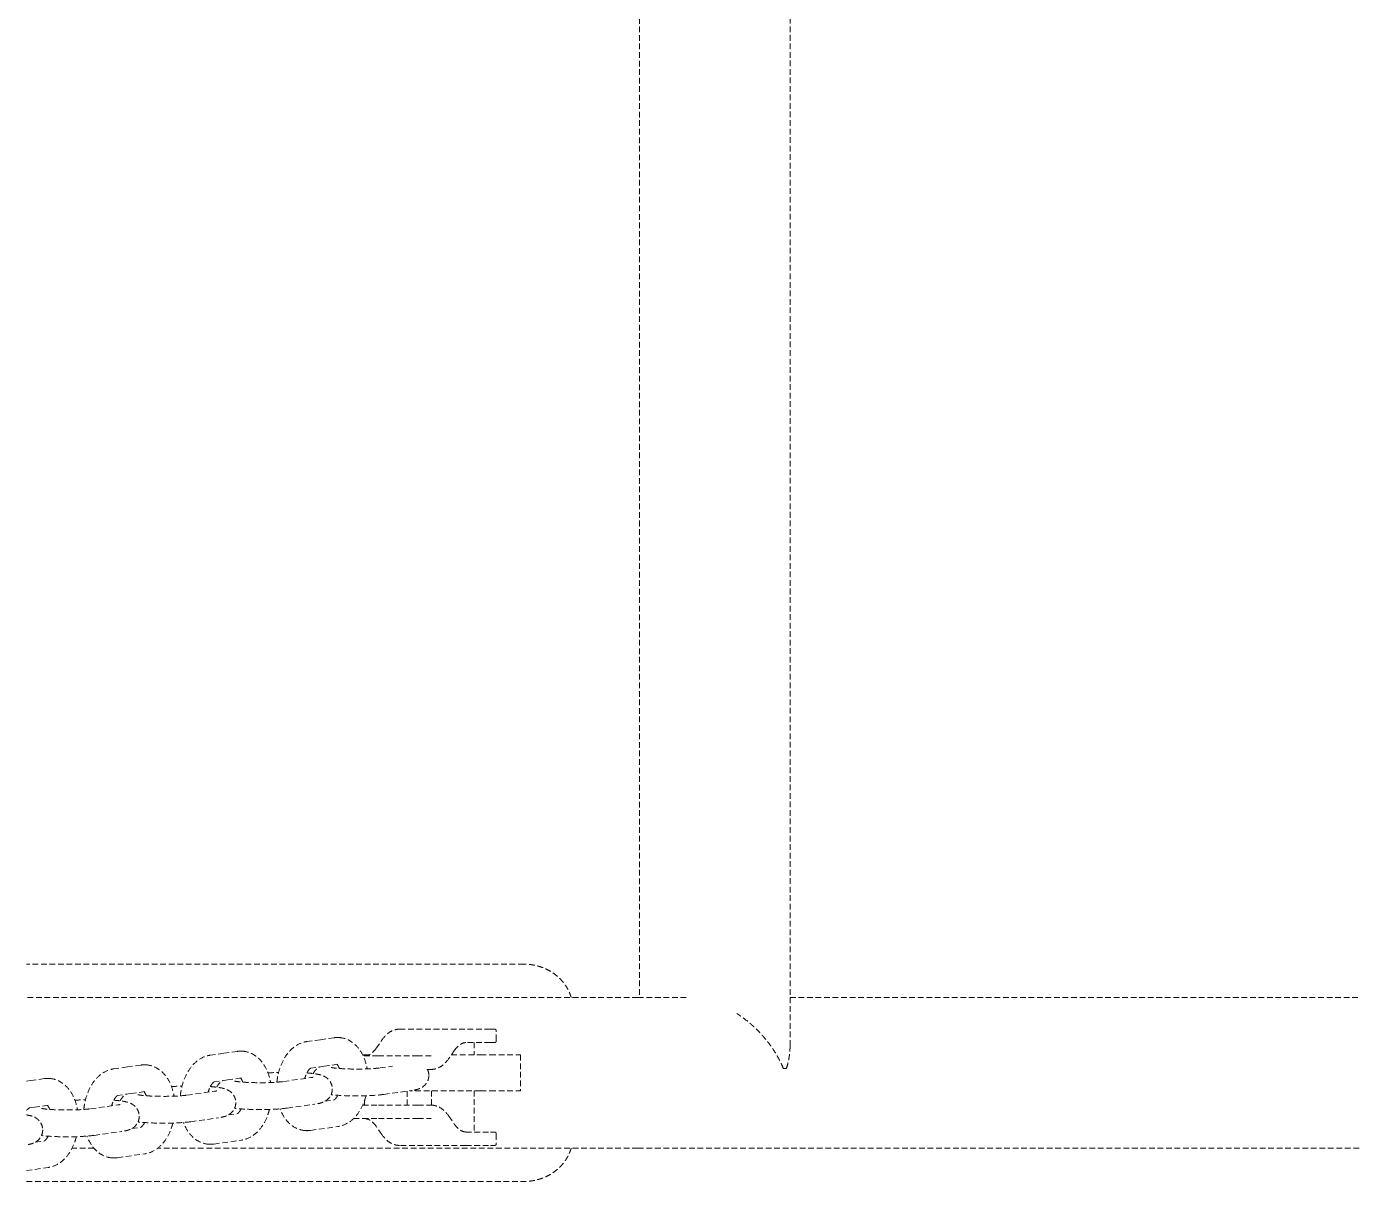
# Model space of a CAD drawing. Header units: millimetres. Extents: x -4194 to 3683, y -2760 to 1498.
# Drawn here: x 113.3 to 409.8, y -259.1 to -0.8 of the extents above; entities that cross this region are included whole.
import ezdxf

# ---------------------------------------------------------------- set-up
doc = ezdxf.new("R2010")
doc.units = ezdxf.units.MM
doc.linetypes.add('HIDDEN', pattern=[1.905, 1.27, -0.635])
doc.layers.add('DIKOM_ОБЪЕКТ', color=7, linetype='Continuous')

msp = doc.modelspace()

# ---------------------------------------------------------------- linework, layer by layer
at = {"layer": 'DIKOM_ОБЪЕКТ', "color": 7, "linetype": 'HIDDEN', "lineweight": 15, "extrusion": (1, -3.06162e-16, -2.22045e-16)}
for p, q in [((250.028, -217.961), (113.28, -217.961)), ((250.028, -217.961), (261.151, -217.961)), ((284.046, -217.961), (595.5, -217.961)), ((179.014, -227.396), (175.95, -227.828)), ((182.077, -226.963), (179.014, -227.396)), ((191.459, -229.331), (192.749, -227.49)), ((213.408, -228.045), (213.408, -230.811)), ((218.351, -227.545), (218.351, -225.545)), ((157.422, -230.446), (154.358, -230.879)), ((160.485, -230.013), (157.422, -230.446)), ((209.02, -229.76), (207.73, -231.601)), ((223.778, -230.811), (223.778, -238.811)), ((135.829, -233.496), (132.766, -233.929)), ((138.893, -233.063), (135.829, -233.496)), ((179.853, -233.337), (176.832, -233.763)), ((182.916, -232.904), (179.853, -233.337)), ((192.344, -233.704), (195.12, -233.312)), ((114.237, -236.546), (113.28, -236.681)), ((117.301, -236.113), (114.237, -236.546)), ((158.261, -236.387), (155.24, -236.813)), ((161.324, -235.954), (158.261, -236.387)), ((170.751, -236.755), (176.878, -235.889)), ((136.669, -239.437), (133.648, -239.864)), ((139.732, -239.004), (136.669, -239.437)), ((149.159, -239.805), (155.286, -238.939)), ((193.183, -239.645), (199.309, -238.78)), ((198.423, -238.905), (198.423, -242.045)), ((203.846, -238.811), (203.846, -242.046)), ((213.408, -238.811), (213.408, -248.045)), ((115.077, -242.487), (113.28, -242.741)), ((118.14, -242.054), (115.077, -242.487)), ((127.567, -242.855), (133.694, -241.989)), ((171.591, -242.696), (177.717, -241.83)), ((180.015, -241.177), (182.077, -240.886)), ((188.893, -240.979), (188.893, -242.045)), ((149.999, -245.746), (156.125, -244.88)), ((158.423, -244.228), (160.485, -243.936)), ((207.73, -244.49), (209.02, -246.331)), ((128.407, -248.796), (134.533, -247.93)), ((136.831, -247.278), (138.893, -246.987)), ((176.79, -247.693), (182.916, -246.827)), ((192.749, -248.601), (191.459, -246.76)), ((218.351, -248.545), (218.351, -250.545)), ((115.239, -250.328), (117.301, -250.037)), ((128.344, -251.661), (123.471, -251.661)), ((250.028, -251.661), (142.635, -251.661)), ((155.197, -250.743), (161.324, -249.877)), ((250.028, -251.661), (595.5, -251.661)), ((133.605, -253.793), (139.732, -252.928)), ((113.28, -256.664), (118.14, -255.978))]:
    msp.add_line(p, q, dxfattribs=at)
at = {"layer": 'DIKOM_ОБЪЕКТ', "color": 7, "linetype": 'HIDDEN', "lineweight": 15}
for points, degree in [([(284.046, -228.765), (284.046, 227.144)], 1), ([(250.346, 216.339), (250.346, -217.961)], 1), ([(196.716, -225.045), (211.528, -225.045)], 1), ([(217.014, -225.045), (215.185, -225.045), (213.357, -225.045), (211.528, -225.045)], 3), ([(182.077, -226.963), (182.47, -226.907), (182.872, -226.894), (183.268, -226.925)], 3), ([(217.014, -228.045), (211.528, -228.045)], 1), ([(217.851, -228.045), (217.851, -228.045), (217.851, -228.045), (217.851, -228.045)], 3), ([(160.485, -230.013), (160.878, -229.957), (161.279, -229.944), (161.676, -229.975)], 3), ([(188.464, -230.811), (188.908, -230.811), (189.373, -230.811), (189.856, -230.811)], 3), ([(191.965, -231.045), (190.836, -231.045), (189.707, -231.045), (188.577, -231.045)], 3), ([(190.008, -230.811), (190.009, -230.811), (190.009, -230.811), (190.009, -230.811)], 3), ([(203.763, -231.045), (202.782, -231.045), (201.8, -231.045), (200.819, -231.045)], 3), ([(206.093, -230.811), (206.093, -230.811), (206.093, -230.811), (206.093, -230.811)], 3), ([(208.284, -230.811), (210.561, -230.811), (212.771, -230.811), (214.81, -230.811)], 3), ([(214.81, -230.811), (215.599, -230.811), (216.327, -230.811), (216.975, -230.811)], 3), ([(138.893, -233.063), (139.286, -233.008), (139.687, -232.994), (140.084, -233.025)], 3), ([(203.763, -234.045), (202.819, -234.045)], 1), ([(283.256, -233.811), (283.053, -233.811), (282.814, -233.811), (282.538, -233.811)], 3), ([(117.301, -236.113), (117.694, -236.058), (118.095, -236.045), (118.492, -236.075)], 3), ([(188.47, -242.045), (188.474, -242.045), (188.477, -242.045), (188.48, -242.045)], 3), ([(188.48, -242.045), (191.965, -242.045)], 1), ([(200.819, -242.045), (203.763, -242.045)], 1), ([(188.48, -245.045), (189.642, -245.045), (190.804, -245.045), (191.965, -245.045)], 3), ([(200.819, -245.045), (201.8, -245.045), (202.782, -245.045), (203.763, -245.045)], 3), ([(176.79, -247.693), (176.396, -247.748), (175.995, -247.761), (175.599, -247.731)], 3), ([(211.528, -248.045), (217.014, -248.045)], 1), ([(155.197, -250.743), (154.804, -250.798), (154.403, -250.812), (154.007, -250.781)], 3), ([(211.528, -251.045), (196.716, -251.045)], 1), ([(211.528, -251.045), (213.357, -251.045), (215.185, -251.045), (217.014, -251.045)], 3), ([(133.605, -253.793), (133.212, -253.849), (132.811, -253.862), (132.415, -253.831)], 3)]:
    msp.add_open_spline(points, degree=degree, dxfattribs=at)
for points, weights in [([(224.483, -210.511), (207.4, -210.511), (166.95, -210.511), (113.28, -210.511)], [0.94442852916, 0.846283605446, 0.831827776646, 0.901061042759]), ([(214.81, -238.811), (215.6, -238.811), (216.326, -238.811), (216.975, -238.811)], [1, 0.994004600179, 0.994004600179, 1]), ([(216.975, -238.811), (221.248, -238.811), (223.778, -238.811), (223.778, -238.811)], [1, 0.896336116187, 0.844213407402, 0.843631873645]), ([(113.28, -259.111), (166.95, -259.111), (207.4, -259.111), (224.483, -259.111)], [0.901061042756, 0.831827776647, 0.846283605448, 0.94442852916])]:
    msp.add_rational_spline(points, weights, degree=3, dxfattribs=at)
for points, knots in [([(235.09, -217.961), (235.043, -217.798), (234.992, -217.635), (234.879, -217.31), (234.818, -217.148), (234.718, -216.906), (234.667, -216.786), (234.613, -216.666), (234.576, -216.586), (234.557, -216.545), (234.395, -216.206), (234.234, -215.907), (233.964, -215.467), (233.87, -215.322), (233.721, -215.106), (233.646, -214.999), (233.554, -214.875), (233.515, -214.823), (233.488, -214.788), (233.474, -214.769), (233.26, -214.491), (233.042, -214.234), (232.689, -213.859), (232.566, -213.735), (232.377, -213.553), (232.28, -213.463), (232.165, -213.359), (232.115, -213.315), (232.082, -213.285), (232.063, -213.269), (231.804, -213.044), (231.542, -212.837), (231.122, -212.537), (230.978, -212.439), (230.755, -212.295), (230.642, -212.224), (230.507, -212.142), (230.439, -212.102), (230.41, -212.085), (230.39, -212.074), (230.379, -212.067), (230.105, -211.909), (229.817, -211.757), (229.352, -211.54), (229.192, -211.469), (228.943, -211.367), (228.817, -211.316), (228.666, -211.259), (228.59, -211.231), (228.557, -211.219), (228.535, -211.211), (228.522, -211.207), (228.367, -211.152), (228.213, -211.099), (227.966, -211.023), (227.84, -210.985), (227.686, -210.942), (227.607, -210.921), (227.568, -210.91), (227.551, -210.906), (227.539, -210.903), (227.532, -210.901), (227.409, -210.869), (227.266, -210.833), (227.016, -210.777), (226.926, -210.759), (226.782, -210.73), (226.708, -210.716), (226.618, -210.7), (226.579, -210.693), (226.552, -210.688), (226.54, -210.686), (226.288, -210.643), (226.085, -210.615), (225.832, -210.585), (225.756, -210.577), (225.654, -210.567), (225.607, -210.562), (225.557, -210.558), (225.533, -210.556), (225.522, -210.555), (225.517, -210.555), (225.514, -210.554), (225.513, -210.554), (225.125, -210.521), (224.783, -210.511), (224.483, -210.511)], [0.15656836, 0.15656836, 0.15656836, 0.15656836, 0.1875, 0.1875, 0.21875, 0.21875, 0.234375, 0.2421875, 0.2421875, 0.25, 0.25, 0.3125, 0.3125, 0.34375, 0.34375, 0.359375, 0.3671875, 0.37109375, 0.37109375, 0.375, 0.375, 0.4375, 0.4375, 0.46875, 0.46875, 0.484375, 0.4921875, 0.49609375, 0.49609375, 0.5, 0.5, 0.5625, 0.5625, 0.59375, 0.59375, 0.609375, 0.6171875, 0.62109375, 0.62304688, 0.62304688, 0.625, 0.625, 0.6875, 0.6875, 0.71875, 0.71875, 0.734375, 0.7421875, 0.74609375, 0.74804688, 0.74804688, 0.75, 0.75, 0.78125, 0.78125, 0.796875, 0.8046875, 0.80859375, 0.81054688, 0.81152344, 0.81152344, 0.8125, 0.8125, 0.84375, 0.84375, 0.859375, 0.859375, 0.8671875, 0.87109375, 0.87304688, 0.87304688, 0.875, 0.875, 0.90625, 0.90625, 0.921875, 0.921875, 0.9296875, 0.93359375, 0.93554688, 0.93652344, 0.93701172, 0.93701172, 0.9375, 0.9375, 1, 1, 1, 1]), ([(282.538, -233.811), (282.426, -233.54), (282.315, -233.286), (282.152, -232.93), (282.099, -232.816), (282.02, -232.651), (281.981, -232.57), (281.936, -232.479), (281.914, -232.433), (281.905, -232.414), (281.899, -232.401), (281.896, -232.397), (281.767, -232.135), (281.641, -231.891), (281.453, -231.54), (281.358, -231.368), (281.249, -231.174), (281.195, -231.079), (281.168, -231.031), (281.156, -231.011), (281.149, -230.998), (281.145, -230.992), (280.85, -230.48), (280.551, -230.001), (280.099, -229.322), (279.948, -229.102), (279.721, -228.782), (279.607, -228.624), (279.475, -228.445), (279.409, -228.356), (279.376, -228.312), (279.362, -228.293), (279.352, -228.28), (279.348, -228.275), (278.995, -227.805), (278.639, -227.363), (278.101, -226.731), (277.921, -226.525), (277.649, -226.225), (277.513, -226.076), (277.355, -225.907), (277.275, -225.823), (277.241, -225.787), (277.219, -225.763), (277.208, -225.752), (276.798, -225.323), (276.395, -224.925), (275.785, -224.359), (275.581, -224.174), (275.274, -223.905), (275.121, -223.773), (274.941, -223.621), (274.852, -223.546), (274.813, -223.514), (274.788, -223.493), (274.776, -223.483), (274.325, -223.11), (273.884, -222.767), (273.22, -222.281), (272.998, -222.124), (272.665, -221.896), (272.499, -221.783), (272.305, -221.655), (272.221, -221.601), (272.166, -221.565), (272.139, -221.548), (272.11, -221.529)], [-1, -1, -1, -1, -0.984375, -0.984375, -0.9765625, -0.9765625, -0.97265625, -0.97070312, -0.96972656, -0.96923828, -0.96923828, -0.96875, -0.96875, -0.953125, -0.953125, -0.9453125, -0.94140625, -0.93945312, -0.93847656, -0.93798828, -0.93798828, -0.9375, -0.9375, -0.90625, -0.90625, -0.890625, -0.890625, -0.8828125, -0.87890625, -0.87695312, -0.87597656, -0.87548828, -0.87548828, -0.875, -0.875, -0.84375, -0.84375, -0.828125, -0.828125, -0.8203125, -0.81640625, -0.81445312, -0.81347656, -0.81347656, -0.8125, -0.8125, -0.78125, -0.78125, -0.765625, -0.765625, -0.7578125, -0.75390625, -0.75195312, -0.75097656, -0.75097656, -0.75, -0.75, -0.71875, -0.71875, -0.703125, -0.703125, -0.6953125, -0.69140625, -0.68945312, -0.68945312, -0.6875, -0.6875, -0.6875, -0.6875]), ([(192.749, -227.49), (193.191, -226.861), (193.677, -226.337), (194.716, -225.541), (195.272, -225.266), (196.142, -225.077), (196.412, -225.045), (196.716, -225.045)], [0, 0, 0, 0, 3.2394239, 3.2394239, 6.514872, 6.514872, 7.9052302, 7.9052302, 7.9052302, 7.9052302]), ([(217.851, -225.045), (217.851, -225.045), (217.835, -225.045), (217.702, -225.045), (217.432, -225.045), (217.014, -225.045)], [0.6736887, 0.6736887, 0.6736887, 0.6736887, 0.75, 0.75, 1, 1, 1, 1]), ([(217.851, -225.045), (217.882, -225.045), (217.912, -225.046), (217.988, -225.052), (218.034, -225.058), (218.108, -225.079), (218.139, -225.09), (218.201, -225.124), (218.232, -225.149), (218.285, -225.213), (218.305, -225.254), (218.345, -225.375), (218.351, -225.461), (218.351, -225.545)], [0, 0, 0, 0, 0.09260819, 0.09260819, 0.22828936, 0.22828936, 0.32525884, 0.32525884, 0.44063417, 0.44063417, 0.57295522, 0.57295522, 0.82492161, 0.82492161, 0.82492161, 0.82492161]), ([(169.278, -236.902), (169.311, -236.563), (169.355, -236.227), (169.57, -234.957), (169.821, -234.036), (170.49, -232.327), (170.916, -231.523), (171.929, -230.101), (172.531, -229.47), (173.872, -228.487), (174.628, -228.12), (175.594, -227.888), (175.772, -227.854), (175.95, -227.828)], [15.2038425, 15.2038425, 15.2038425, 15.2038425, 16.2192258, 16.2192258, 19.0854514, 19.0854514, 21.9718085, 21.9718085, 24.8974099, 24.8974099, 27.7607849, 27.7607849, 28.3956585, 28.3956585, 28.3956585, 28.3956585]), ([(183.268, -226.925), (183.956, -226.978), (184.641, -227.167), (185.896, -227.775), (186.478, -228.202), (187.515, -229.245), (187.972, -229.883), (188.746, -231.331), (189.058, -232.166), (189.346, -233.332), (189.408, -233.628), (189.46, -233.928)], [0, 0, 0, 0, 2.4284157, 2.4284157, 4.9067751, 4.9067751, 7.5519057, 7.5519057, 10.4006022, 10.4006022, 11.3396237, 11.3396237, 11.3396237, 11.3396237]), ([(211.528, -228.045), (211.528, -228.045), (211.528, -228.045), (211.527, -228.045), (211.527, -228.045), (211.526, -228.045), (211.525, -228.045), (211.521, -228.045), (211.518, -228.045), (211.506, -228.046), (211.497, -228.046), (211.459, -228.047), (211.428, -228.049), (211.294, -228.061), (211.176, -228.081), (210.716, -228.208), (210.337, -228.405), (209.645, -228.974), (209.321, -229.331), (209.02, -229.76)], [0, 0, 0, 0, 0.0012401, 0.0012401, 0.0049605, 0.0049605, 0.0161217, 0.0161217, 0.0496054, 0.0496054, 0.1500625, 0.1500625, 0.4515411, 0.4515411, 1.3572089, 1.3572089, 3.8616039, 3.8616039, 6.1540792, 6.1540792, 6.1540792, 6.1540792]), ([(217.823, -228.045), (217.817, -228.045), (217.811, -228.045), (217.753, -228.045), (217.661, -228.045), (217.394, -228.045), (217.223, -228.045), (217.014, -228.045)], [0.73254225, 0.73254225, 0.73254225, 0.73254225, 0.75, 0.75, 0.875, 0.875, 1, 1, 1, 1]), ([(218.351, -227.545), (218.351, -227.626), (218.345, -227.707), (218.309, -227.828), (218.29, -227.871), (218.237, -227.938), (218.205, -227.965), (218.142, -227.999), (218.111, -228.011), (218.038, -228.032), (217.993, -228.038), (217.916, -228.044), (217.883, -228.045), (217.851, -228.045)], [0, 0, 0, 0, 0.24037997, 0.24037997, 0.37737128, 0.37737128, 0.49684759, 0.49684759, 0.59324297, 0.59324297, 0.72705625, 0.72705625, 0.82498477, 0.82498477, 0.82498477, 0.82498477]), ([(147.685, -239.952), (147.719, -239.613), (147.763, -239.277), (147.978, -238.007), (148.229, -237.086), (148.898, -235.377), (149.323, -234.573), (150.337, -233.151), (150.939, -232.52), (152.28, -231.537), (153.036, -231.171), (154.002, -230.938), (154.18, -230.904), (154.358, -230.879)], [15.2038425, 15.2038425, 15.2038425, 15.2038425, 16.2192258, 16.2192258, 19.0854514, 19.0854514, 21.9718085, 21.9718085, 24.8974099, 24.8974099, 27.7607849, 27.7607849, 28.3956585, 28.3956585, 28.3956585, 28.3956585]), ([(161.676, -229.975), (162.364, -230.028), (163.049, -230.218), (164.304, -230.825), (164.886, -231.252), (165.923, -232.296), (166.38, -232.933), (167.154, -234.381), (167.466, -235.216), (167.754, -236.382), (167.816, -236.678), (167.868, -236.978)], [0, 0, 0, 0, 2.4284157, 2.4284157, 4.9067751, 4.9067751, 7.5519057, 7.5519057, 10.4006022, 10.4006022, 11.3396237, 11.3396237, 11.3396237, 11.3396237]), ([(188.951, -231.045), (188.952, -231.045), (188.952, -231.045), (188.952, -231.045), (188.952, -231.045), (188.954, -231.045), (188.955, -231.045), (188.958, -231.045), (188.961, -231.045), (188.973, -231.045), (188.982, -231.045), (189.02, -231.044), (189.051, -231.042), (189.185, -231.03), (189.303, -231.01), (189.764, -230.883), (190.142, -230.686), (190.834, -230.117), (191.159, -229.76), (191.459, -229.331)], [0, 0, 0, 0, 0.0012401, 0.0012401, 0.0049605, 0.0049605, 0.0161217, 0.0161217, 0.0496055, 0.0496055, 0.1500628, 0.1500628, 0.4515419, 0.4515419, 1.3572112, 1.3572112, 3.8616069, 3.8616069, 6.1540792, 6.1540792, 6.1540792, 6.1540792]), ([(200.819, -231.045), (200.401, -231.045), (199.836, -231.045), (198.497, -231.045), (197.724, -231.045), (196.085, -231.045), (195.22, -231.045), (193.531, -231.045), (192.707, -231.045), (191.965, -231.045)], [0, 0, 0, 0, 0.25, 0.25, 0.5, 0.5, 0.75, 0.75, 1, 1, 1, 1]), ([(216.975, -230.811), (218.054, -230.811), (219.025, -230.811), (220.722, -230.811), (221.444, -230.811), (222.61, -230.811), (223.052, -230.811), (223.634, -230.811), (223.778, -230.811), (223.778, -230.811)], [4.84660233, 4.84660233, 4.84660233, 4.84660233, 5.04987593, 5.04987593, 5.25314953, 5.25314953, 5.45642313, 5.45642313, 5.6548702, 5.6548702, 5.6548702, 5.6548702]), ([(284.046, -228.765), (284.046, -229.133), (284.033, -229.524), (283.985, -230.144), (283.965, -230.357), (283.927, -230.684), (283.906, -230.849), (283.878, -231.046), (283.863, -231.146), (283.855, -231.196), (283.852, -231.217), (283.85, -231.231), (283.849, -231.24), (283.817, -231.441), (283.782, -231.646), (283.72, -231.965), (283.687, -232.127), (283.645, -232.322), (283.623, -232.421), (283.612, -232.471), (283.607, -232.493), (283.603, -232.507), (283.601, -232.516), (283.514, -232.893), (283.403, -233.323), (283.256, -233.811)], [-1, -1, -1, -1, -0.75, -0.75, -0.625, -0.625, -0.5625, -0.53125, -0.515625, -0.5078125, -0.5039063, -0.5039063, -0.5, -0.5, -0.375, -0.375, -0.3125, -0.28125, -0.265625, -0.2578125, -0.2539063, -0.2539063, -0.25, -0.25, 0, 0, 0, 0]), ([(126.093, -243.002), (126.127, -242.664), (126.171, -242.327), (126.386, -241.057), (126.637, -240.136), (127.306, -238.427), (127.731, -237.623), (128.745, -236.201), (129.347, -235.57), (130.688, -234.588), (131.444, -234.221), (132.41, -233.988), (132.588, -233.954), (132.766, -233.929)], [15.2038425, 15.2038425, 15.2038425, 15.2038425, 16.2192258, 16.2192258, 19.0854514, 19.0854514, 21.9718085, 21.9718085, 24.8974099, 24.8974099, 27.7607849, 27.7607849, 28.3956585, 28.3956585, 28.3956585, 28.3956585]), ([(140.084, -233.025), (140.772, -233.078), (141.457, -233.268), (142.712, -233.875), (143.294, -234.302), (144.331, -235.346), (144.788, -235.983), (145.562, -237.431), (145.873, -238.266), (146.162, -239.432), (146.224, -239.728), (146.276, -240.028)], [0, 0, 0, 0, 2.4284157, 2.4284157, 4.9067751, 4.9067751, 7.5519057, 7.5519057, 10.4006022, 10.4006022, 11.3396237, 11.3396237, 11.3396237, 11.3396237]), ([(176.847, -233.756), (176.847, -233.756), (176.838, -233.76), (176.79, -233.788), (176.735, -233.824), (176.558, -233.982), (176.417, -234.135), (176.139, -234.539), (175.999, -234.785), (175.735, -235.363), (175.611, -235.706), (175.509, -236.074), (175.507, -236.079), (175.506, -236.083)], [0.8431444, 0.8431444, 0.8431444, 0.8431444, 1.3831587, 1.3831587, 2.2515718, 2.2515718, 3.4742869, 3.4742869, 4.6054579, 4.6054579, 5.8109482, 5.8109482, 5.8252504, 5.8252504, 5.8252504, 5.8252504]), ([(177.407, -234.977), (177.509, -234.751), (177.638, -234.537), (177.986, -234.087), (178.227, -233.863), (178.577, -233.614), (178.685, -233.546), (178.792, -233.487)], [1.3355944, 1.3355944, 1.3355944, 1.3355944, 2.1057917, 2.1057917, 3.1539751, 3.1539751, 3.6215396, 3.6215396, 3.6215396, 3.6215396]), ([(181.386, -233.606), (181.386, -233.606), (181.399, -233.61), (181.463, -233.625), (181.54, -233.642), (181.783, -233.684), (181.975, -233.712), (182.496, -233.776), (182.857, -233.811), (183.733, -233.877), (184.274, -233.907), (185.462, -233.953), (186.129, -233.967), (187.48, -233.974), (188.182, -233.967), (189.511, -233.93), (190.155, -233.9), (191.275, -233.825), (191.773, -233.778), (192.221, -233.721), (192.284, -233.713), (192.344, -233.704)], [4.4712999, 4.4712999, 4.4712999, 4.4712999, 4.8916584, 4.8916584, 5.690161, 5.690161, 6.8256101, 6.8256101, 8.3472571, 8.3472571, 10.1731505, 10.1731505, 12.1679154, 12.1679154, 14.2328345, 14.2328345, 16.3060109, 16.3060109, 18.3255284, 18.3255284, 18.6772006, 18.6772006, 18.6772006, 18.6772006]), ([(183.249, -233.84), (183.231, -233.792), (183.212, -233.745), (183.083, -233.444), (182.964, -233.239), (182.808, -233.026), (182.757, -232.97), (182.719, -232.932)], [10.9619843, 10.9619843, 10.9619843, 10.9619843, 11.1775247, 11.1775247, 12.4114822, 12.4114822, 13.1261644, 13.1261644, 13.1261644, 13.1261644]), ([(202.961, -234.045), (203.051, -234.235), (203.123, -234.434), (203.233, -234.878), (203.263, -235.127), (203.263, -235.374)], [19.6626858, 19.6626858, 19.6626858, 19.6626858, 20.3127307, 20.3127307, 21.0752278, 21.0752278, 21.0752278, 21.0752278]), ([(207.73, -231.601), (207.289, -232.23), (206.802, -232.754), (205.763, -233.549), (205.207, -233.825), (204.338, -234.014), (204.067, -234.045), (203.763, -234.045)], [0, 0, 0, 0, 3.2394239, 3.2394239, 6.514872, 6.514872, 7.9052302, 7.9052302, 7.9052302, 7.9052302]), ([(118.492, -236.075), (119.18, -236.129), (119.865, -236.318), (121.12, -236.925), (121.701, -237.352), (122.739, -238.396), (123.196, -239.033), (123.97, -240.481), (124.281, -241.316), (124.57, -242.483), (124.632, -242.778), (124.684, -243.078)], [0, 0, 0, 0, 2.4284157, 2.4284157, 4.9067751, 4.9067751, 7.5519057, 7.5519057, 10.4006022, 10.4006022, 11.3396237, 11.3396237, 11.3396237, 11.3396237]), ([(155.255, -236.806), (155.255, -236.806), (155.246, -236.81), (155.198, -236.838), (155.143, -236.874), (154.966, -237.032), (154.825, -237.185), (154.547, -237.589), (154.407, -237.835), (154.143, -238.413), (154.019, -238.756), (153.917, -239.124), (153.915, -239.129), (153.914, -239.133)], [0.8431444, 0.8431444, 0.8431444, 0.8431444, 1.3831587, 1.3831587, 2.2515718, 2.2515718, 3.4742869, 3.4742869, 4.6054579, 4.6054579, 5.8109482, 5.8109482, 5.8252504, 5.8252504, 5.8252504, 5.8252504]), ([(155.815, -238.028), (155.917, -237.801), (156.046, -237.587), (156.394, -237.137), (156.635, -236.913), (156.984, -236.664), (157.093, -236.596), (157.2, -236.537)], [1.3355944, 1.3355944, 1.3355944, 1.3355944, 2.1057917, 2.1057917, 3.1539751, 3.1539751, 3.6215396, 3.6215396, 3.6215396, 3.6215396]), ([(159.794, -236.657), (159.794, -236.657), (159.807, -236.66), (159.871, -236.675), (159.948, -236.692), (160.191, -236.734), (160.382, -236.763), (160.904, -236.826), (161.265, -236.861), (162.141, -236.927), (162.682, -236.957), (163.87, -237.003), (164.536, -237.017), (165.888, -237.024), (166.59, -237.017), (167.919, -236.98), (168.563, -236.95), (169.683, -236.875), (170.181, -236.828), (170.629, -236.771), (170.692, -236.763), (170.751, -236.755)], [4.4712999, 4.4712999, 4.4712999, 4.4712999, 4.8916584, 4.8916584, 5.690161, 5.690161, 6.8256101, 6.8256101, 8.3472571, 8.3472571, 10.1731505, 10.1731505, 12.1679154, 12.1679154, 14.2328345, 14.2328345, 16.3060109, 16.3060109, 18.3255284, 18.3255284, 18.6772006, 18.6772006, 18.6772006, 18.6772006]), ([(161.657, -236.89), (161.639, -236.842), (161.62, -236.795), (161.491, -236.494), (161.372, -236.289), (161.216, -236.076), (161.165, -236.02), (161.127, -235.982)], [10.9619843, 10.9619843, 10.9619843, 10.9619843, 11.1775247, 11.1775247, 12.4114822, 12.4114822, 13.1261644, 13.1261644, 13.1261644, 13.1261644]), ([(167.298, -234.843), (167.496, -234.828), (167.699, -234.814), (168.457, -234.767), (169.05, -234.74), (169.66, -234.722)], [2.2272242, 2.2272242, 2.2272242, 2.2272242, 2.9421744, 2.9421744, 4.8288736, 4.8288736, 4.8288736, 4.8288736]), ([(175.981, -234.839), (176.467, -234.875), (176.921, -234.918), (177.95, -235.043), (178.469, -235.126), (179.28, -235.344), (179.598, -235.448), (180.165, -235.75), (180.389, -235.898), (180.821, -236.276), (181.031, -236.517), (181.371, -237.059), (181.503, -237.369), (181.64, -237.928), (181.671, -238.177), (181.671, -238.424)], [11.409077, 11.409077, 11.409077, 11.409077, 13.1555721, 13.1555721, 15.7802879, 15.7802879, 17.3631981, 17.3631981, 18.295886, 18.295886, 19.2938608, 19.2938608, 20.3127307, 20.3127307, 21.0752278, 21.0752278, 21.0752278, 21.0752278]), ([(176.878, -235.889), (177.008, -235.871), (177.121, -235.852), (177.293, -235.821), (177.356, -235.807), (177.41, -235.794), (177.421, -235.791), (177.421, -235.791)], [0, 0, 0, 0, 0.7688378, 0.7688378, 1.481529, 1.481529, 1.8673749, 1.8673749, 1.8673749, 1.8673749]), ([(203.263, -235.374), (203.263, -235.716), (203.204, -236.062), (202.982, -236.703), (202.816, -237.007), (202.413, -237.527), (202.172, -237.751), (201.701, -238.086), (201.47, -238.208), (201.028, -238.399), (200.816, -238.468), (200.195, -238.639), (199.783, -238.713), (199.309, -238.78)], [0, 0, 0, 0, 1.0528062, 1.0528062, 2.1057917, 2.1057917, 3.1539751, 3.1539751, 4.1462578, 4.1462578, 5.2247198, 5.2247198, 7.3597319, 7.3597319, 7.3597319, 7.3597319]), ([(133.663, -239.856), (133.663, -239.856), (133.654, -239.86), (133.606, -239.888), (133.55, -239.924), (133.374, -240.082), (133.233, -240.235), (132.955, -240.639), (132.815, -240.885), (132.551, -241.463), (132.426, -241.806), (132.325, -242.175), (132.323, -242.179), (132.322, -242.183)], [0.8431444, 0.8431444, 0.8431444, 0.8431444, 1.3831587, 1.3831587, 2.2515718, 2.2515718, 3.4742869, 3.4742869, 4.6054579, 4.6054579, 5.8109482, 5.8109482, 5.8252504, 5.8252504, 5.8252504, 5.8252504]), ([(134.223, -241.078), (134.325, -240.851), (134.454, -240.637), (134.802, -240.187), (135.043, -239.964), (135.392, -239.714), (135.501, -239.646), (135.608, -239.587)], [1.3355944, 1.3355944, 1.3355944, 1.3355944, 2.1057917, 2.1057917, 3.1539751, 3.1539751, 3.6215396, 3.6215396, 3.6215396, 3.6215396]), ([(138.202, -239.707), (138.202, -239.707), (138.215, -239.71), (138.279, -239.726), (138.356, -239.742), (138.599, -239.785), (138.79, -239.813), (139.312, -239.876), (139.673, -239.911), (140.549, -239.977), (141.09, -240.007), (142.278, -240.053), (142.944, -240.067), (144.296, -240.074), (144.998, -240.067), (146.327, -240.03), (146.971, -240), (148.091, -239.925), (148.589, -239.878), (149.037, -239.822), (149.1, -239.813), (149.159, -239.805)], [4.4712999, 4.4712999, 4.4712999, 4.4712999, 4.8916584, 4.8916584, 5.690161, 5.690161, 6.8256101, 6.8256101, 8.3472571, 8.3472571, 10.1731505, 10.1731505, 12.1679154, 12.1679154, 14.2328345, 14.2328345, 16.3060109, 16.3060109, 18.3255284, 18.3255284, 18.6772006, 18.6772006, 18.6772006, 18.6772006]), ([(140.065, -239.941), (140.047, -239.892), (140.028, -239.846), (139.899, -239.544), (139.78, -239.34), (139.624, -239.126), (139.573, -239.07), (139.535, -239.032)], [10.9619843, 10.9619843, 10.9619843, 10.9619843, 11.1775247, 11.1775247, 12.4114822, 12.4114822, 13.1261644, 13.1261644, 13.1261644, 13.1261644]), ([(145.706, -237.894), (145.904, -237.878), (146.107, -237.864), (146.865, -237.817), (147.458, -237.791), (148.068, -237.772)], [2.2272242, 2.2272242, 2.2272242, 2.2272242, 2.9421744, 2.9421744, 4.8288736, 4.8288736, 4.8288736, 4.8288736]), ([(154.388, -237.889), (154.875, -237.925), (155.329, -237.969), (156.358, -238.093), (156.877, -238.176), (157.688, -238.395), (158.006, -238.498), (158.573, -238.801), (158.797, -238.948), (159.229, -239.326), (159.439, -239.567), (159.778, -240.109), (159.911, -240.419), (160.048, -240.978), (160.079, -241.227), (160.079, -241.474)], [11.409077, 11.409077, 11.409077, 11.409077, 13.1555721, 13.1555721, 15.7802879, 15.7802879, 17.3631981, 17.3631981, 18.295886, 18.295886, 19.2938608, 19.2938608, 20.3127307, 20.3127307, 21.0752278, 21.0752278, 21.0752278, 21.0752278]), ([(155.286, -238.939), (155.416, -238.921), (155.529, -238.903), (155.701, -238.871), (155.764, -238.857), (155.818, -238.844), (155.828, -238.841), (155.828, -238.841)], [0, 0, 0, 0, 0.7688378, 0.7688378, 1.481529, 1.481529, 1.8673749, 1.8673749, 1.8673749, 1.8673749]), ([(181.671, -238.424), (181.671, -238.766), (181.612, -239.112), (181.39, -239.753), (181.223, -240.057), (180.821, -240.577), (180.58, -240.801), (180.109, -241.136), (179.878, -241.258), (179.436, -241.449), (179.224, -241.518), (178.603, -241.689), (178.191, -241.763), (177.717, -241.83)], [0, 0, 0, 0, 1.0528062, 1.0528062, 2.1057917, 2.1057917, 3.1539751, 3.1539751, 4.1462578, 4.1462578, 5.2247198, 5.2247198, 7.3597319, 7.3597319, 7.3597319, 7.3597319]), ([(193.183, -239.645), (192.531, -239.738), (191.757, -239.81), (190.117, -239.911), (189.247, -239.945), (187.533, -239.975), (186.669, -239.975), (185.024, -239.944), (184.222, -239.914), (182.751, -239.826), (182.068, -239.768), (181.45, -239.693), (181.425, -239.69), (181.4, -239.687)], [0, 0, 0, 0, 2.9421744, 2.9421744, 5.6283713, 5.6283713, 8.1518262, 8.1518262, 10.635311, 10.635311, 13.1555721, 13.1555721, 13.2621509, 13.2621509, 13.2621509, 13.2621509]), ([(182.034, -240.892), (182.038, -240.89), (182.042, -240.888), (182.077, -240.868), (182.132, -240.832), (182.308, -240.674), (182.449, -240.521), (182.688, -240.174), (182.786, -240.011), (182.88, -239.829)], [1.2392456, 1.2392456, 1.2392456, 1.2392456, 1.3831587, 1.3831587, 2.2515718, 2.2515718, 3.4742869, 3.4742869, 4.2718565, 4.2718565, 4.2718565, 4.2718565]), ([(189.205, -239.94), (189.069, -240.467), (188.904, -240.981), (188.376, -242.329), (187.951, -243.133), (186.937, -244.555), (186.335, -245.186), (184.994, -246.168), (184.239, -246.535), (183.272, -246.768), (183.095, -246.802), (182.916, -246.827)], [17.4338247, 17.4338247, 17.4338247, 17.4338247, 19.0854514, 19.0854514, 21.9718085, 21.9718085, 24.8974099, 24.8974099, 27.7607849, 27.7607849, 28.3956585, 28.3956585, 28.3956585, 28.3956585]), ([(214.81, -238.811), (212.49, -238.811), (209.948, -238.811), (204.725, -238.811), (202.055, -238.811), (199.354, -238.811), (199.223, -238.811), (199.092, -238.811)], [3.14159265, 3.14159265, 3.14159265, 3.14159265, 3.5007384, 3.5007384, 3.85988414, 3.85988414, 3.87823995, 3.87823995, 3.87823995, 3.87823995]), ([(113.28, -243.19), (113.412, -243.058), (113.552, -242.941), (113.8, -242.764), (113.909, -242.697), (114.016, -242.637)], [2.5459247, 2.5459247, 2.5459247, 2.5459247, 3.1539751, 3.1539751, 3.6215396, 3.6215396, 3.6215396, 3.6215396]), ([(116.61, -242.757), (116.61, -242.757), (116.623, -242.76), (116.687, -242.776), (116.764, -242.792), (117.007, -242.835), (117.198, -242.863), (117.72, -242.926), (118.081, -242.961), (118.957, -243.027), (119.498, -243.058), (120.686, -243.103), (121.352, -243.117), (122.704, -243.125), (123.406, -243.117), (124.735, -243.08), (125.379, -243.05), (126.499, -242.975), (126.997, -242.928), (127.445, -242.872), (127.508, -242.863), (127.567, -242.855)], [4.4712999, 4.4712999, 4.4712999, 4.4712999, 4.8916584, 4.8916584, 5.690161, 5.690161, 6.8256101, 6.8256101, 8.3472571, 8.3472571, 10.1731505, 10.1731505, 12.1679154, 12.1679154, 14.2328345, 14.2328345, 16.3060109, 16.3060109, 18.3255284, 18.3255284, 18.6772006, 18.6772006, 18.6772006, 18.6772006]), ([(118.473, -242.991), (118.455, -242.942), (118.436, -242.896), (118.307, -242.594), (118.188, -242.39), (118.032, -242.176), (117.981, -242.12), (117.943, -242.082)], [10.9619843, 10.9619843, 10.9619843, 10.9619843, 11.1775247, 11.1775247, 12.4114822, 12.4114822, 13.1261644, 13.1261644, 13.1261644, 13.1261644]), ([(124.114, -240.944), (124.312, -240.928), (124.515, -240.914), (125.273, -240.867), (125.866, -240.841), (126.476, -240.822)], [2.2272242, 2.2272242, 2.2272242, 2.2272242, 2.9421744, 2.9421744, 4.8288736, 4.8288736, 4.8288736, 4.8288736]), ([(132.796, -240.939), (133.283, -240.975), (133.737, -241.019), (134.766, -241.143), (135.285, -241.226), (136.096, -241.445), (136.414, -241.548), (136.981, -241.851), (137.205, -241.998), (137.637, -242.377), (137.847, -242.617), (138.186, -243.16), (138.319, -243.469), (138.456, -244.028), (138.487, -244.277), (138.487, -244.525)], [11.409077, 11.409077, 11.409077, 11.409077, 13.1555721, 13.1555721, 15.7802879, 15.7802879, 17.3631981, 17.3631981, 18.295886, 18.295886, 19.2938608, 19.2938608, 20.3127307, 20.3127307, 21.0752278, 21.0752278, 21.0752278, 21.0752278]), ([(133.694, -241.989), (133.824, -241.971), (133.937, -241.953), (134.109, -241.921), (134.172, -241.907), (134.226, -241.894), (134.236, -241.891), (134.236, -241.891)], [0, 0, 0, 0, 0.7688378, 0.7688378, 1.481529, 1.481529, 1.8673749, 1.8673749, 1.8673749, 1.8673749]), ([(160.079, -241.474), (160.079, -241.816), (160.02, -242.162), (159.798, -242.803), (159.631, -243.107), (159.229, -243.628), (158.988, -243.851), (158.517, -244.187), (158.286, -244.308), (157.844, -244.499), (157.632, -244.568), (157.011, -244.739), (156.599, -244.813), (156.125, -244.88)], [0, 0, 0, 0, 1.0528062, 1.0528062, 2.1057917, 2.1057917, 3.1539751, 3.1539751, 4.1462578, 4.1462578, 5.2247198, 5.2247198, 7.3597319, 7.3597319, 7.3597319, 7.3597319]), ([(171.591, -242.696), (170.938, -242.788), (170.165, -242.86), (168.525, -242.962), (167.655, -242.995), (165.941, -243.025), (165.077, -243.025), (163.432, -242.994), (162.63, -242.964), (161.159, -242.876), (160.476, -242.818), (159.858, -242.743), (159.833, -242.74), (159.808, -242.737)], [0, 0, 0, 0, 2.9421744, 2.9421744, 5.6283713, 5.6283713, 8.1518262, 8.1518262, 10.635311, 10.635311, 13.1555721, 13.1555721, 13.2621509, 13.2621509, 13.2621509, 13.2621509]), ([(160.442, -243.942), (160.446, -243.941), (160.45, -243.938), (160.485, -243.918), (160.54, -243.882), (160.716, -243.724), (160.857, -243.571), (161.096, -243.224), (161.193, -243.062), (161.287, -242.88)], [1.2392456, 1.2392456, 1.2392456, 1.2392456, 1.3831587, 1.3831587, 2.2515718, 2.2515718, 3.4742869, 3.4742869, 4.2718565, 4.2718565, 4.2718565, 4.2718565]), ([(167.613, -242.99), (167.477, -243.517), (167.312, -244.031), (166.784, -245.379), (166.359, -246.183), (165.345, -247.605), (164.743, -248.236), (163.402, -249.218), (162.646, -249.585), (161.68, -249.818), (161.503, -249.852), (161.324, -249.877)], [17.4338247, 17.4338247, 17.4338247, 17.4338247, 19.0854514, 19.0854514, 21.9718085, 21.9718085, 24.8974099, 24.8974099, 27.7607849, 27.7607849, 28.3956585, 28.3956585, 28.3956585, 28.3956585]), ([(175.599, -247.731), (174.911, -247.678), (174.226, -247.488), (172.971, -246.881), (172.389, -246.454), (171.351, -245.41), (170.894, -244.773), (170.317, -243.693), (170.135, -243.288), (169.978, -242.866)], [0, 0, 0, 0, 2.4284157, 2.4284157, 4.9067751, 4.9067751, 7.5519057, 7.5519057, 9.005638, 9.005638, 9.005638, 9.005638]), ([(191.965, -242.045), (192.336, -242.045), (192.725, -242.045), (193.538, -242.045), (193.953, -242.045), (194.797, -242.045), (195.223, -242.045), (196.076, -242.045), (196.495, -242.045), (197.314, -242.045), (197.71, -242.045), (198.473, -242.045), (198.832, -242.045), (199.501, -242.045), (199.809, -242.045), (200.366, -242.045), (200.61, -242.045), (200.819, -242.045)], [0, 0, 0, 0, 0.125, 0.125, 0.25, 0.25, 0.375, 0.375, 0.5, 0.5, 0.625, 0.625, 0.75, 0.75, 0.875, 0.875, 1, 1, 1, 1]), ([(203.763, -242.045), (203.764, -242.045), (203.764, -242.045), (203.765, -242.045), (203.766, -242.045), (203.771, -242.045), (203.774, -242.045), (203.786, -242.045), (203.796, -242.046), (203.833, -242.046), (203.86, -242.046), (203.969, -242.05), (204.049, -242.055), (204.359, -242.082), (204.578, -242.123), (205.313, -242.323), (205.799, -242.574), (206.785, -243.319), (207.281, -243.85), (207.73, -244.49)], [0, 0, 0, 0, 0.0015899, 0.0015899, 0.0063598, 0.0063598, 0.0206694, 0.0206694, 0.0635983, 0.0635983, 0.1923918, 0.1923918, 0.5788954, 0.5788954, 1.7399799, 1.7399799, 4.6132037, 4.6132037, 7.90879, 7.90879, 7.90879, 7.90879]), ([(113.28, -244.219), (113.602, -244.272), (113.903, -244.333), (114.504, -244.495), (114.822, -244.598), (115.389, -244.901), (115.612, -245.048), (116.045, -245.427), (116.255, -245.667), (116.594, -246.21), (116.727, -246.519), (116.864, -247.078), (116.895, -247.327), (116.895, -247.575)], [14.2448313, 14.2448313, 14.2448313, 14.2448313, 15.7802879, 15.7802879, 17.3631981, 17.3631981, 18.295886, 18.295886, 19.2938608, 19.2938608, 20.3127307, 20.3127307, 21.0752278, 21.0752278, 21.0752278, 21.0752278]), ([(138.487, -244.525), (138.487, -244.866), (138.428, -245.212), (138.206, -245.853), (138.039, -246.157), (137.637, -246.678), (137.396, -246.901), (136.925, -247.237), (136.694, -247.358), (136.252, -247.549), (136.04, -247.618), (135.419, -247.789), (135.007, -247.864), (134.533, -247.93)], [0, 0, 0, 0, 1.0528062, 1.0528062, 2.1057917, 2.1057917, 3.1539751, 3.1539751, 4.1462578, 4.1462578, 5.2247198, 5.2247198, 7.3597319, 7.3597319, 7.3597319, 7.3597319]), ([(149.999, -245.746), (149.346, -245.838), (148.573, -245.91), (146.933, -246.012), (146.063, -246.045), (144.349, -246.076), (143.485, -246.075), (141.84, -246.044), (141.038, -246.014), (139.566, -245.926), (138.884, -245.868), (138.266, -245.793), (138.241, -245.79), (138.216, -245.787)], [0, 0, 0, 0, 2.9421744, 2.9421744, 5.6283713, 5.6283713, 8.1518262, 8.1518262, 10.635311, 10.635311, 13.1555721, 13.1555721, 13.2621509, 13.2621509, 13.2621509, 13.2621509]), ([(138.85, -246.993), (138.853, -246.991), (138.858, -246.988), (138.893, -246.968), (138.948, -246.932), (139.124, -246.774), (139.265, -246.621), (139.504, -246.274), (139.601, -246.112), (139.695, -245.93)], [1.2392456, 1.2392456, 1.2392456, 1.2392456, 1.3831587, 1.3831587, 2.2515718, 2.2515718, 3.4742869, 3.4742869, 4.2718565, 4.2718565, 4.2718565, 4.2718565]), ([(146.02, -246.04), (145.885, -246.567), (145.72, -247.081), (145.192, -248.429), (144.767, -249.233), (143.753, -250.655), (143.151, -251.286), (141.81, -252.269), (141.054, -252.635), (140.088, -252.868), (139.911, -252.902), (139.732, -252.928)], [17.4338247, 17.4338247, 17.4338247, 17.4338247, 19.0854514, 19.0854514, 21.9718085, 21.9718085, 24.8974099, 24.8974099, 27.7607849, 27.7607849, 28.3956585, 28.3956585, 28.3956585, 28.3956585]), ([(154.007, -250.781), (153.318, -250.728), (152.634, -250.538), (151.379, -249.931), (150.797, -249.504), (149.759, -248.46), (149.302, -247.823), (148.725, -246.743), (148.543, -246.338), (148.386, -245.916)], [0, 0, 0, 0, 2.4284157, 2.4284157, 4.9067751, 4.9067751, 7.5519057, 7.5519057, 9.005638, 9.005638, 9.005638, 9.005638]), ([(186.413, -245.045), (186.459, -245.045), (186.507, -245.045), (187.081, -245.045), (187.739, -245.045), (188.48, -245.045)], [0.72675308, 0.72675308, 0.72675308, 0.72675308, 0.75, 0.75, 1, 1, 1, 1]), ([(191.459, -246.76), (191.089, -246.231), (190.679, -245.81), (189.857, -245.236), (189.413, -245.083), (189.041, -245.047), (189.03, -245.045), (188.951, -245.045)], [0, 0, 0, 0, 2.8276123, 2.8276123, 5.6660386, 5.6660386, 6.145902, 6.145902, 6.145902, 6.145902]), ([(191.965, -245.045), (192.707, -245.045), (193.531, -245.045), (195.22, -245.045), (196.085, -245.045), (197.724, -245.045), (198.497, -245.045), (199.836, -245.045), (200.401, -245.045), (200.819, -245.045)], [0, 0, 0, 0, 0.25, 0.25, 0.5, 0.5, 0.75, 0.75, 1, 1, 1, 1]), ([(116.895, -247.575), (116.895, -247.916), (116.836, -248.262), (116.614, -248.904), (116.447, -249.207), (116.045, -249.728), (115.804, -249.951), (115.333, -250.287), (115.101, -250.409), (114.66, -250.6), (114.448, -250.668), (113.928, -250.812), (113.617, -250.875), (113.28, -250.929)], [0, 0, 0, 0, 1.0528062, 1.0528062, 2.1057917, 2.1057917, 3.1539751, 3.1539751, 4.1462578, 4.1462578, 5.2247198, 5.2247198, 6.8349409, 6.8349409, 6.8349409, 6.8349409]), ([(128.407, -248.796), (127.754, -248.888), (126.981, -248.96), (125.341, -249.062), (124.471, -249.095), (122.757, -249.126), (121.893, -249.125), (120.248, -249.094), (119.446, -249.064), (117.974, -248.976), (117.291, -248.918), (116.673, -248.843), (116.649, -248.84), (116.624, -248.837)], [0, 0, 0, 0, 2.9421744, 2.9421744, 5.6283713, 5.6283713, 8.1518262, 8.1518262, 10.635311, 10.635311, 13.1555721, 13.1555721, 13.2621509, 13.2621509, 13.2621509, 13.2621509]), ([(117.258, -250.043), (117.261, -250.041), (117.266, -250.038), (117.3, -250.018), (117.356, -249.982), (117.532, -249.824), (117.673, -249.671), (117.912, -249.324), (118.009, -249.162), (118.103, -248.98)], [1.2392456, 1.2392456, 1.2392456, 1.2392456, 1.3831587, 1.3831587, 2.2515718, 2.2515718, 3.4742869, 3.4742869, 4.2718565, 4.2718565, 4.2718565, 4.2718565]), ([(124.428, -249.091), (124.293, -249.617), (124.128, -250.131), (123.6, -251.479), (123.175, -252.283), (122.161, -253.705), (121.559, -254.336), (120.218, -255.319), (119.462, -255.686), (118.496, -255.918), (118.319, -255.952), (118.14, -255.978)], [17.4338247, 17.4338247, 17.4338247, 17.4338247, 19.0854514, 19.0854514, 21.9718085, 21.9718085, 24.8974099, 24.8974099, 27.7607849, 27.7607849, 28.3956585, 28.3956585, 28.3956585, 28.3956585]), ([(132.415, -253.831), (131.726, -253.778), (131.041, -253.588), (129.786, -252.981), (129.205, -252.554), (128.167, -251.511), (127.71, -250.873), (127.133, -249.793), (126.951, -249.388), (126.794, -248.966)], [0, 0, 0, 0, 2.4284157, 2.4284157, 4.9067751, 4.9067751, 7.5519057, 7.5519057, 9.005638, 9.005638, 9.005638, 9.005638]), ([(196.716, -251.045), (196.345, -251.045), (196.023, -250.999), (195.239, -250.791), (194.796, -250.576), (193.855, -249.919), (193.364, -249.428), (192.86, -248.756), (192.805, -248.679), (192.749, -248.601)], [0, 0, 0, 0, 1.6944153, 1.6944153, 4.2936283, 4.2936283, 7.5048283, 7.5048283, 7.9090782, 7.9090782, 7.9090782, 7.9090782]), ([(209.02, -246.331), (209.391, -246.86), (209.8, -247.281), (210.623, -247.855), (211.066, -248.008), (211.439, -248.043), (211.488, -248.045), (211.528, -248.045)], [0, 0, 0, 0, 2.8276123, 2.8276123, 5.6660387, 5.6660387, 6.145902, 6.145902, 6.145902, 6.145902]), ([(217.014, -248.045), (217.223, -248.045), (217.394, -248.045), (217.661, -248.045), (217.753, -248.045), (217.835, -248.045), (217.851, -248.045), (217.851, -248.045)], [0, 0, 0, 0, 0.125, 0.125, 0.25, 0.25, 0.32633732, 0.32633732, 0.32633732, 0.32633732]), ([(217.851, -248.045), (217.882, -248.045), (217.912, -248.046), (217.988, -248.052), (218.034, -248.058), (218.108, -248.079), (218.139, -248.09), (218.201, -248.124), (218.232, -248.149), (218.285, -248.213), (218.305, -248.254), (218.345, -248.375), (218.351, -248.461), (218.351, -248.545)], [0, 0, 0, 0, 0.09260818, 0.09260818, 0.22828936, 0.22828936, 0.32525884, 0.32525884, 0.44063417, 0.44063417, 0.57295522, 0.57295522, 0.82492161, 0.82492161, 0.82492161, 0.82492161]), ([(217.014, -251.045), (217.432, -251.045), (217.702, -251.045), (217.835, -251.045), (217.851, -251.045), (217.851, -251.045)], [0, 0, 0, 0, 0.25, 0.25, 0.3263113, 0.3263113, 0.3263113, 0.3263113]), ([(218.351, -250.545), (218.351, -250.626), (218.345, -250.707), (218.309, -250.828), (218.29, -250.871), (218.237, -250.938), (218.205, -250.965), (218.142, -250.999), (218.111, -251.011), (218.038, -251.032), (217.993, -251.038), (217.916, -251.044), (217.883, -251.045), (217.851, -251.045)], [0, 0, 0, 0, 0.24037997, 0.24037997, 0.37737128, 0.37737128, 0.49684759, 0.49684759, 0.59324297, 0.59324297, 0.72705625, 0.72705625, 0.82498477, 0.82498477, 0.82498477, 0.82498477]), ([(235.09, -251.661), (235.043, -251.823), (234.992, -251.986), (234.879, -252.311), (234.818, -252.473), (234.718, -252.715), (234.667, -252.836), (234.613, -252.955), (234.576, -253.035), (234.557, -253.077), (234.395, -253.416), (234.234, -253.714), (233.964, -254.154), (233.87, -254.299), (233.721, -254.515), (233.646, -254.622), (233.554, -254.746), (233.515, -254.799), (233.488, -254.834), (233.474, -254.852), (233.26, -255.13), (233.042, -255.387), (232.689, -255.762), (232.567, -255.886), (232.377, -256.068), (232.281, -256.158), (232.165, -256.262), (232.115, -256.306), (232.082, -256.336), (232.063, -256.352), (231.804, -256.577), (231.542, -256.784), (231.123, -257.084), (230.978, -257.183), (230.755, -257.326), (230.642, -257.397), (230.507, -257.479), (230.439, -257.519), (230.41, -257.536), (230.39, -257.548), (230.379, -257.554), (230.105, -257.712), (229.817, -257.864), (229.353, -258.081), (229.192, -258.152), (228.943, -258.254), (228.817, -258.305), (228.666, -258.362), (228.59, -258.39), (228.557, -258.402), (228.535, -258.41), (228.522, -258.414), (228.368, -258.47), (228.213, -258.522), (227.967, -258.598), (227.84, -258.636), (227.686, -258.679), (227.608, -258.701), (227.568, -258.711), (227.551, -258.716), (227.539, -258.719), (227.532, -258.721), (227.412, -258.752), (227.271, -258.787), (227.02, -258.843), (226.93, -258.862), (226.785, -258.89), (226.711, -258.905), (226.632, -258.919), (226.579, -258.928), (226.554, -258.933), (226.293, -258.977), (226.093, -259.005), (225.839, -259.035), (225.763, -259.043), (225.659, -259.054), (225.611, -259.058), (225.559, -259.063), (225.534, -259.065), (225.522, -259.066), (225.517, -259.067), (225.514, -259.067), (225.513, -259.067), (225.126, -259.1), (224.784, -259.111), (224.483, -259.111)], [0.15657151, 0.15657151, 0.15657151, 0.15657151, 0.1875, 0.1875, 0.21875, 0.21875, 0.234375, 0.2421875, 0.2421875, 0.25, 0.25, 0.3125, 0.3125, 0.34375, 0.34375, 0.359375, 0.3671875, 0.37109375, 0.37109375, 0.375, 0.375, 0.4375, 0.4375, 0.46875, 0.46875, 0.484375, 0.4921875, 0.49609375, 0.49609375, 0.5, 0.5, 0.5625, 0.5625, 0.59375, 0.59375, 0.609375, 0.6171875, 0.62109375, 0.62304688, 0.62304688, 0.625, 0.625, 0.6875, 0.6875, 0.71875, 0.71875, 0.734375, 0.7421875, 0.74609375, 0.74804688, 0.74804688, 0.75, 0.75, 0.78125, 0.78125, 0.796875, 0.8046875, 0.80859375, 0.81054688, 0.81152344, 0.81152344, 0.8125, 0.8125, 0.84375, 0.84375, 0.859375, 0.859375, 0.8671875, 0.87109375, 0.87109375, 0.875, 0.875, 0.90625, 0.90625, 0.921875, 0.921875, 0.9296875, 0.93359375, 0.93554688, 0.93652344, 0.93701172, 0.93701172, 0.9375, 0.9375, 1, 1, 1, 1])]:
    msp.add_open_spline(points, degree=3, knots=knots, dxfattribs=at)

doc.saveas('drawing.dxf')
